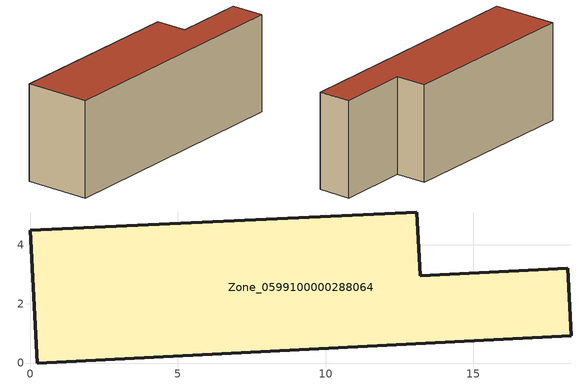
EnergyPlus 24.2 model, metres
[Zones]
Zone_0599100000288064
 floor ground (C_G): 0.23,0 0,4.5 13.09,5.11 13.2,2.95 18.2,3.2 18.31,0.92 z0
 wall outside (C_F): 13.2,2.95 13.09,5.11 0,4.5 0.23,0 18.31,0.92 18.2,3.2 13.2,2.95 z0:6.7
 roof outside (C_R): 18.31,0.92 18.2,3.2 13.2,2.95 13.09,5.11 0,4.5 0.23,0 z6.7
[BUILDING]
Pand.0599100000288064: North Axis=0; Terrain=City; Loads Convergence Tolerance Value=0.04; Temperature Convergence Tolerance Value=0.4; Solar Distribution=FullExterior; Maximum Number of Warmup Days=25; Minimum Number of Warmup Days=1
[Site:Location]
Rotterdam.The.Hague.AP_ZH_NLD Design_Conditions: Latitude=51.96; Longitude=4.45; Time Zone=1; Elevation=-4.5
[SITE:GROUNDTEMPERATURE:BUILDINGSURFACE]
18, 18, 18, 18, 18, 18, 18, 18, 18, 18, 18, 18
[MATERIAL] Thermal Absorptance=0.9; Solar Absorptance=0.7; Visible Absorptance=0.7
Name | Roughness | Thickness | Conductivity | Density | Specific Heat
G.TI.1946 | MediumSmooth | 0.15 | 1 | 540 | 1210
F.TI.1946 | Rough | 0.3 | 0.857143 | 1920 | 840
R.TI.1946 | MediumRough | 0.2 | 0.1 | 1500 | 1000
[CONSTRUCTION]
C_G: G.TI.1946
C_F: F.TI.1946
C_R: R.TI.1946
[ZONE]
Zone_0599100000288064: Type=1; Multiplier=1; Ceiling Height=Autocalculate; Volume=Autocalculate; Floor Area=autocalculate; Part of Total Floor Area=Yes
[ZONEINFILTRATION:DESIGNFLOWRATE]
Infil_Zone_0599100000288064: Zone or ZoneList or Space or SpaceList=Zone_0599100000288064; Schedule=AlwaysOn; Design Flow Rate Calculation Method=Flow/Area; Flow Rate per Floor Area=0.003; Constant Term Coefficient=1; Temperature Term Coefficient=0; Velocity Term Coefficient=0; Velocity Squared Term Coefficient=0
[HVACTEMPLATE:ZONE:IDEALLOADSAIRSYSTEM]
Zone_0599100000288064: Maximum Heating Supply Air Temperature=50; Minimum Cooling Supply Air Temperature=13; Maximum Heating Supply Air Humidity Ratio=0.0156; Minimum Cooling Supply Air Humidity Ratio=0.0077; Heating Limit=NoLimit; Cooling Limit=NoLimit; Dehumidification Control Type=ConstantSensibleHeatRatio; Cooling Sensible Heat Ratio=0.7; Dehumidification Setpoint=60; Humidification Control Type=None; Humidification Setpoint=30; Outdoor Air Method=None; Outdoor Air Flow Rate per Person=0.00944; Outdoor Air Flow Rate per Zone Floor Area=0; Outdoor Air Flow Rate per Zone=0; Demand Controlled Ventilation Type=None; Outdoor Air Economizer Type=NoEconomizer; Heat Recovery Type=None; Sensible Heat Recovery Effectiveness=0.7; Latent Heat Recovery Effectiveness=0.65
[ZONECONTROL:THERMOSTAT]
ThermostatControl_Zone_0599100000288064: Zone or ZoneList=Zone_0599100000288064; Control Type Schedule=DualSetpointControlType; Control 1=Thermostat_Zone_0599100000288064; Temperature Difference Between Cutout And Setpoint=0
[THERMOSTATSETPOINT:DUALSETPOINT]
Thermostat_Zone_0599100000288064: Heating Setpoint Temperature Schedule=HeatingSetpoint_Zone_0599100000288064; Cooling Setpoint Temperature Schedule=CoolingSetpoint_Zone_0599100000288064
[SCHEDULE:COMPACT]
HeatingSetpoint_Zone_0599100000288064: Through: 12/31, For: AllDays, Until: 24:00, 21
CoolingSetpoint_Zone_0599100000288064: Through: 12/31, For: AllDays, Until: 24:00, 24
DualSetpointControlType: Through: 12/31, For: AllDays, Until: 24:00, 4
AlwaysOn: Through: 12/31, For: AllDays, Until: 24:00, 1
